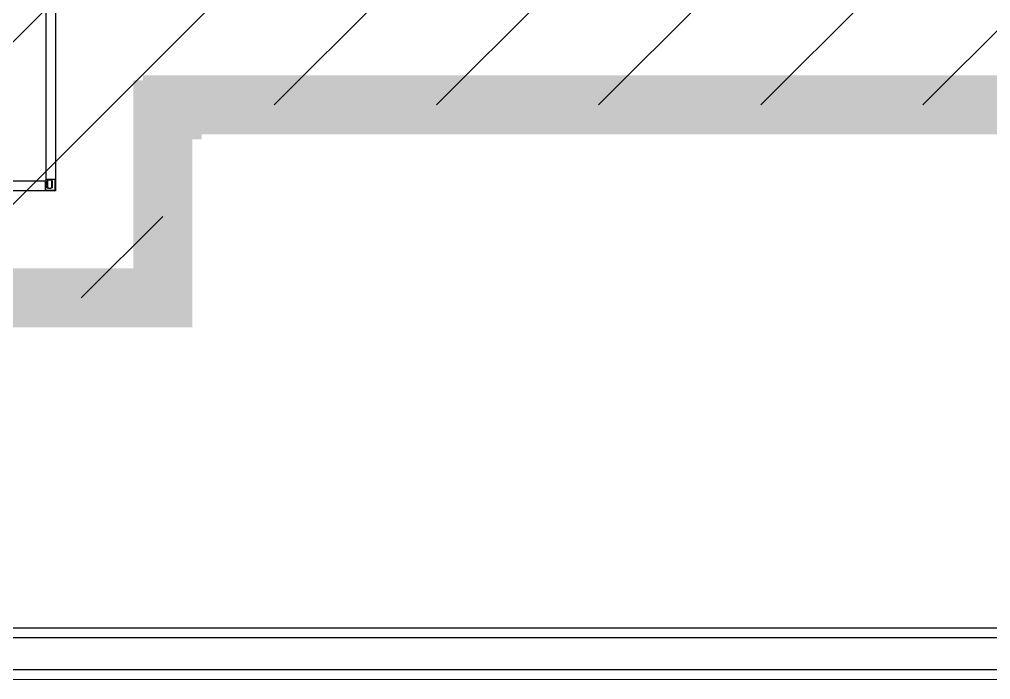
# Model space of a CAD drawing. Header units: millimetres. Extents: x 4133871 to 4440428, y -545651 to -495191.
# Drawn here: x 4200373 to 4201279, y -502259 to -501643 of the extents above; entities that cross this region are included whole.
import ezdxf

# ---------------------------------------------------------------- set-up
doc = ezdxf.new("R2010")
doc.units = ezdxf.units.MM
doc.header["$LTSCALE"] = 60
doc.layers.add('3', color=3, linetype='Continuous')
doc.layers.add('DITCH', color=7, linetype='Continuous', lineweight=0)
doc.layers.add('ROAD', color=4, linetype='Continuous', lineweight=0)

# ---------------------------------------------------------------- blocks, each defined once
blk = doc.blocks.new('KEY PLAN_NEW')
at = {"color": 253}
for p, q in [((-1106.86, -1495.5), (-1106.86, -1848.38)), ((-1107.1, -1848.94), (-1160.62, -1848.94)), ((-1107.1, -1848.94), (-1106.86, -1848.94)), ((-1106.86, -1848.38), (-1106.86, -1848.94))]:
    blk.add_line(p, q, dxfattribs=at)
at = {"color": 253, "linetype": 'Continuous'}
for p, q in [((-1107.1, -1848.94), (-1107.1, -1851.94)), ((-1106.98, -1848.94), (-1106.98, -1851.82)), ((-1106.86, -1848.38), (-1103.86, -1848.38)), ((-1103.98, -1848.5), (-1106.86, -1848.5)), ((-1106.4, -1851.04), (-1106.4, -1848.78)), ((-1106.28, -1848.85), (-1106.28, -1850.98)), ((-1105.01, -1850.98), (-1105.01, -1848.85)), ((-1104.89, -1848.78), (-1104.89, -1851.04)), ((-1103.98, -1848.38), (-1103.98, -1848.5)), ((-1103.98, -1848.5), (-1103.86, -1848.5)), ((-1103.98, -1851.53), (-1103.98, -1848.5)), ((-1107.1, -1851.82), (-1106.98, -1851.82)), ((-1106.98, -1851.94), (-1106.98, -1851.82)), ((-1106.98, -1851.82), (-1104.27, -1851.82)), ((-1104.27, -1851.82), (-1104.27, -1851.94)), ((-1103.98, -1851.53), (-1103.86, -1851.53)), ((-1103.98, -1851.82), (-1103.98, -1851.82)), ((-1103.98, -1851.82), (-1103.98, -1851.82))]:
    blk.add_line(p, q, dxfattribs=at)
at = {"color": 253}
blk.add_lwpolyline([(-1163.86, -1491.94), (-1103.86, -1491.94), (-1103.86, -1851.94), (-1163.86, -1851.94)], close=True, dxfattribs=at)
at = {"color": 253, "linetype": 'Continuous'}
for centre, radius, start, end in [((-1105.64, -1849.91), 1.36, 56.2792, 123.7208), ((-1105.64, -1849.91), 1.24, 59.1964, 120.8036), ((-1103.98, -1848.5), 0.12, 0, 90), ((-1106.98, -1851.82), 0.12, 180, 270), ((-1105.64, -1849.91), 1.36, 236.2792, 303.7208), ((-1105.64, -1849.91), 1.24, 239.1964, 300.8036), ((-1104.27, -1851.53), 0.41, 270, 0), ((-1104.27, -1851.53), 0.29, 270, 0)]:
    blk.add_arc(centre, radius, start, end, dxfattribs=at)
for points, knots in [([(-1106.28, -1848.85), (-1106.28, -1848.85), (-1106.28, -1848.85), (-1106.28, -1848.85), (-1106.28, -1848.85), (-1106.28, -1848.85), (-1106.28, -1848.85), (-1106.28, -1848.85), (-1106.28, -1848.85), (-1106.28, -1848.85), (-1106.28, -1848.84), (-1106.29, -1848.84), (-1106.29, -1848.84), (-1106.29, -1848.84), (-1106.29, -1848.84), (-1106.29, -1848.84), (-1106.3, -1848.84), (-1106.3, -1848.84), (-1106.3, -1848.84), (-1106.3, -1848.84), (-1106.3, -1848.83), (-1106.3, -1848.83), (-1106.31, -1848.83), (-1106.31, -1848.83), (-1106.32, -1848.83), (-1106.32, -1848.83), (-1106.32, -1848.82), (-1106.32, -1848.82), (-1106.32, -1848.82), (-1106.32, -1848.82), (-1106.33, -1848.82), (-1106.33, -1848.82), (-1106.34, -1848.82), (-1106.34, -1848.81), (-1106.35, -1848.81), (-1106.35, -1848.81), (-1106.35, -1848.81), (-1106.35, -1848.81), (-1106.36, -1848.8), (-1106.36, -1848.8), (-1106.36, -1848.8), (-1106.36, -1848.8), (-1106.37, -1848.8), (-1106.37, -1848.8), (-1106.38, -1848.79), (-1106.38, -1848.79), (-1106.39, -1848.79), (-1106.39, -1848.79), (-1106.39, -1848.78), (-1106.39, -1848.78), (-1106.39, -1848.78), (-1106.4, -1848.78), (-1106.4, -1848.78), (-1106.4, -1848.78)], [0, 0, 0, 0, 0.06206, 0.12459, 0.12459, 0.155854, 0.155854, 0.171487, 0.171487, 0.187119, 0.187119, 0.249648, 0.249648, 0.312178, 0.312178, 0.343442, 0.343442, 0.359075, 0.359075, 0.374707, 0.374707, 0.437236, 0.437236, 0.499766, 0.499766, 0.53103, 0.53103, 0.546663, 0.546663, 0.562295, 0.562295, 0.624824, 0.624824, 0.687353, 0.687353, 0.749883, 0.749883, 0.765515, 0.765515, 0.781147, 0.781147, 0.812412, 0.812412, 0.874941, 0.874941, 0.937471, 0.937471, 0.968735, 0.968735, 0.984368, 0.992184, 0.992184, 1, 1, 1, 1]), ([(-1104.89, -1848.78), (-1104.89, -1848.78), (-1104.89, -1848.78), (-1104.89, -1848.78), (-1104.89, -1848.78), (-1104.89, -1848.78), (-1104.89, -1848.79), (-1104.9, -1848.79), (-1104.9, -1848.79), (-1104.91, -1848.79), (-1104.91, -1848.8), (-1104.92, -1848.8), (-1104.92, -1848.8), (-1104.92, -1848.8), (-1104.93, -1848.8), (-1104.93, -1848.8), (-1104.93, -1848.81), (-1104.93, -1848.81), (-1104.93, -1848.81), (-1104.94, -1848.81), (-1104.94, -1848.81), (-1104.95, -1848.82), (-1104.95, -1848.82), (-1104.96, -1848.82), (-1104.96, -1848.82), (-1104.96, -1848.82), (-1104.96, -1848.82), (-1104.96, -1848.82), (-1104.97, -1848.83), (-1104.97, -1848.83), (-1104.97, -1848.83), (-1104.97, -1848.83), (-1104.98, -1848.83), (-1104.98, -1848.83), (-1104.99, -1848.84), (-1104.99, -1848.84), (-1104.99, -1848.84), (-1104.99, -1848.84), (-1104.99, -1848.84), (-1104.99, -1848.84), (-1104.99, -1848.84), (-1104.99, -1848.84), (-1105, -1848.84), (-1105, -1848.84), (-1105, -1848.85), (-1105, -1848.85), (-1105, -1848.85), (-1105, -1848.85), (-1105, -1848.85), (-1105, -1848.85), (-1105.01, -1848.85), (-1105.01, -1848.85), (-1105.01, -1848.85), (-1105.01, -1848.85)], [0, 0, 0, 0, 0.00782, 0.00782, 0.015639, 0.031279, 0.031279, 0.062557, 0.062557, 0.125114, 0.125114, 0.187671, 0.187671, 0.21895, 0.21895, 0.234589, 0.234589, 0.250228, 0.250228, 0.312785, 0.312785, 0.375342, 0.375342, 0.437899, 0.437899, 0.453538, 0.453538, 0.469178, 0.469178, 0.500456, 0.500456, 0.563013, 0.563013, 0.62557, 0.62557, 0.641209, 0.641209, 0.656849, 0.656849, 0.688127, 0.688127, 0.750684, 0.750684, 0.813241, 0.813241, 0.828881, 0.828881, 0.84452, 0.84452, 0.875798, 0.875798, 0.938355, 1, 1, 1, 1]), ([(-1106.28, -1850.98), (-1106.28, -1850.98), (-1106.28, -1850.98), (-1106.28, -1850.98), (-1106.28, -1850.98), (-1106.28, -1850.98), (-1106.28, -1850.98), (-1106.28, -1850.98), (-1106.28, -1850.98), (-1106.28, -1850.98), (-1106.28, -1850.98), (-1106.29, -1850.98), (-1106.29, -1850.99), (-1106.29, -1850.99), (-1106.29, -1850.99), (-1106.29, -1850.99), (-1106.3, -1850.99), (-1106.3, -1850.99), (-1106.3, -1850.99), (-1106.3, -1850.99), (-1106.3, -1850.99), (-1106.3, -1850.99), (-1106.31, -1851), (-1106.31, -1851), (-1106.32, -1851), (-1106.32, -1851), (-1106.32, -1851), (-1106.32, -1851), (-1106.32, -1851), (-1106.32, -1851), (-1106.33, -1851.01), (-1106.33, -1851.01), (-1106.34, -1851.01), (-1106.34, -1851.01), (-1106.35, -1851.02), (-1106.35, -1851.02), (-1106.35, -1851.02), (-1106.35, -1851.02), (-1106.36, -1851.02), (-1106.36, -1851.02), (-1106.36, -1851.03), (-1106.36, -1851.03), (-1106.37, -1851.03), (-1106.37, -1851.03), (-1106.38, -1851.03), (-1106.38, -1851.04), (-1106.39, -1851.04), (-1106.39, -1851.04), (-1106.39, -1851.04), (-1106.39, -1851.04), (-1106.39, -1851.04), (-1106.4, -1851.04), (-1106.4, -1851.04), (-1106.4, -1851.04)], [0, 0, 0, 0, 0.06206, 0.12459, 0.12459, 0.155854, 0.155854, 0.171487, 0.171487, 0.187119, 0.187119, 0.249648, 0.249648, 0.312178, 0.312178, 0.343442, 0.343442, 0.359075, 0.359075, 0.374707, 0.374707, 0.437236, 0.437236, 0.499766, 0.499766, 0.53103, 0.53103, 0.546663, 0.546663, 0.562295, 0.562295, 0.624824, 0.624824, 0.687353, 0.687353, 0.749883, 0.749883, 0.765515, 0.765515, 0.781147, 0.781147, 0.812412, 0.812412, 0.874941, 0.874941, 0.937471, 0.937471, 0.968735, 0.968735, 0.984368, 0.992184, 0.992184, 1, 1, 1, 1]), ([(-1104.89, -1851.04), (-1104.89, -1851.04), (-1104.89, -1851.04), (-1104.89, -1851.04), (-1104.89, -1851.04), (-1104.89, -1851.04), (-1104.89, -1851.04), (-1104.9, -1851.04), (-1104.9, -1851.04), (-1104.91, -1851.03), (-1104.91, -1851.03), (-1104.92, -1851.03), (-1104.92, -1851.03), (-1104.92, -1851.03), (-1104.93, -1851.02), (-1104.93, -1851.02), (-1104.93, -1851.02), (-1104.93, -1851.02), (-1104.93, -1851.02), (-1104.94, -1851.02), (-1104.94, -1851.01), (-1104.95, -1851.01), (-1104.95, -1851.01), (-1104.96, -1851.01), (-1104.96, -1851), (-1104.96, -1851), (-1104.96, -1851), (-1104.96, -1851), (-1104.97, -1851), (-1104.97, -1851), (-1104.97, -1851), (-1104.97, -1851), (-1104.98, -1850.99), (-1104.98, -1850.99), (-1104.99, -1850.99), (-1104.99, -1850.99), (-1104.99, -1850.99), (-1104.99, -1850.99), (-1104.99, -1850.99), (-1104.99, -1850.99), (-1104.99, -1850.99), (-1104.99, -1850.99), (-1105, -1850.98), (-1105, -1850.98), (-1105, -1850.98), (-1105, -1850.98), (-1105, -1850.98), (-1105, -1850.98), (-1105, -1850.98), (-1105, -1850.98), (-1105.01, -1850.98), (-1105.01, -1850.98), (-1105.01, -1850.98), (-1105.01, -1850.98)], [0, 0, 0, 0, 0.00782, 0.00782, 0.015639, 0.031279, 0.031279, 0.062557, 0.062557, 0.125114, 0.125114, 0.187671, 0.187671, 0.21895, 0.21895, 0.234589, 0.234589, 0.250228, 0.250228, 0.312785, 0.312785, 0.375342, 0.375342, 0.437899, 0.437899, 0.453538, 0.453538, 0.469178, 0.469178, 0.500456, 0.500456, 0.563013, 0.563013, 0.62557, 0.62557, 0.641209, 0.641209, 0.656849, 0.656849, 0.688127, 0.688127, 0.750684, 0.750684, 0.813241, 0.813241, 0.828881, 0.828881, 0.84452, 0.84452, 0.875798, 0.875798, 0.938355, 1, 1, 1, 1])]:
    blk.add_open_spline(points, degree=3, knots=knots, dxfattribs=at)
at = {"layer": 'DITCH', "color": 253, "lineweight": -3}
for p, q in [((-769.86, -1987.94), (-1475.01, -1987.94)), ((-769.86, -1990.94), (-1475.01, -1990.94)), ((-769.86, -2000.94), (-1475.01, -2000.94))]:
    blk.add_line(p, q, dxfattribs=at)
at = {"layer": 'ROAD', "color": 253}
blk.add_line((-769.86, -2003.94), (-1475.3, -2003.94), dxfattribs=at)

msp = doc.modelspace()

# ---------------------------------------------------------------- hatches: boundary and pattern name
at = {"layer": '3'}
h = msp.add_hatch(dxfattribs=at)
h.set_pattern_fill('ANSI31', color=256, scale=855.36)
h.set_pattern_definition([(45, (-12566.07, -107751.94), (-75.603857, 75.603857), [])])
h.paths.add_polyline_path([(4199046.58, -500083.05), (4199226.58, -500083.05), (4199226.58, -499723.05), (4199766.58, -499723.05), (4199766.58, -499543.05), (4200866.58, -499543.05), (4200866.58, -499665.45), (4201706.94, -499665.45), (4201706.94, -500263.05), (4201766.58, -500263.05), (4201766.58, -501723.05), (4200515.58, -501723.05), (4200515.58, -501727.55), (4200506.58, -501727.55), (4200506.58, -501903.05), (4199946.58, -501903.05), (4199946.58, -501543.05), (4199586.58, -501543.05), (4199586.58, -501183.05), (4199226.58, -501183.05), (4199226.58, -500823.05), (4198686.58, -500823.05), (4198686.58, -500443.05), (4199046.58, -500443.05)])

# ---------------------------------------------------------------- linework, layer by layer
at = {"layer": '3', "const_width": 55}
msp.add_lwpolyline([(4199046.58, -500083.05), (4199226.58, -500083.05), (4199226.58, -499723.05), (4199766.58, -499723.05), (4199766.58, -499543.05), (4200866.58, -499543.05), (4200866.58, -499665.45), (4201706.94, -499665.45), (4201706.94, -500263.05), (4201766.58, -500263.05), (4201766.58, -501723.05), (4200515.58, -501723.05), (4200515.58, -501727.55), (4200506.58, -501727.55), (4200506.58, -501903.05), (4199946.58, -501903.05), (4199946.58, -501543.05), (4199586.58, -501543.05), (4199586.58, -501183.05), (4199226.58, -501183.05), (4199226.58, -500823.05), (4198686.58, -500823.05), (4198686.58, -500443.05), (4199046.58, -500443.05)], close=True, dxfattribs=at)

# ---------------------------------------------------------------- block references
at = {"xscale": 3, "yscale": 3, "zscale": 3}
msp.add_blockref('KEY PLAN_NEW', (4203718.16, -496247.22), dxfattribs=at)

doc.saveas('drawing.dxf')
